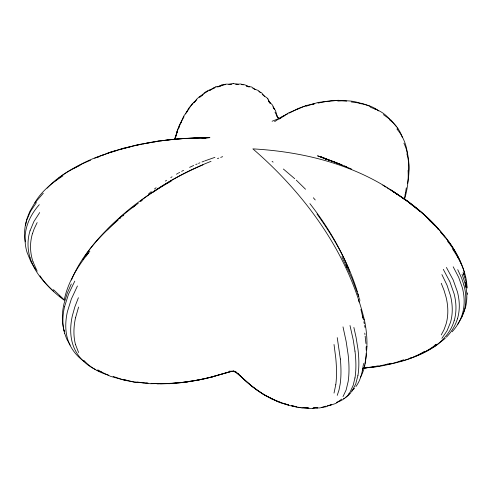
<?xml version="1.0" encoding="UTF-8"?>
<svg xmlns="http://www.w3.org/2000/svg" width="492" height="492" viewBox="0 0 492 492"><rect width="100%" height="100%" fill="white"/><g stroke="black" fill="none" stroke-linecap="round" stroke-linejoin="round"><path stroke-width="0.74" d="M366.811 349.418L366.835 346.276M366.177 353.25C365.925 361.602 364.504 370.162 360.322 377.505M408.655 171.708C409.553 161.997 408.12 152.04 403.926 143.19M366.552 353.945L364.966 363.563M335.759 384.769L334.019 393.077M404.307 199.248L405.482 192.987M355.925 386.577C360.882 379.929 362.444 371.509 363.502 363.483M405.211 194.672L406.306 187.821M362.456 370.046L362.672 368.692M354.953 377.918L353.194 385.261L350.003 392.29M407.585 183.43C409.449 173.664 409.682 163.405 406.859 153.799M357.905 375.562L355.698 384.067L351.645 391.761M174.783 139.685L177.483 129.98L181.677 121.346M64.403 299.161C68.283 281.203 78.468 265.36 89.839 251.227M175.158 137.963L175.429 136.739M75.54 317.795L78.603 307.045M64.624 306.405L68.579 294.05L74.778 281.141M176.935 132.311L179.488 124.845L184.1 116.672M175.22 138.707L177.243 131.155M404.695 198.67C407.376 189.531 408.698 179.949 408.059 170.423M465.352 307.894L462.013 316.516M364.264 366.066L364.627 364.83M174.574 139.451L177.317 131.911M454.147 320.759C449.46 336.897 435.168 348.115 420.199 354.345M32.54 233.429L34.194 228.762L37.164 222.605M457.443 318.761C455.371 325.698 451.447 332.002 446.416 337.186M30.043 230.81L33.886 221.554L39.692 212.55M463.894 311.854L461.674 317.58L457.732 324.351M27.331 217.735L29.704 211.677L33.917 204.321M26.648 220.355L30.547 211.283L36.445 202.55M178.651 128.412L179.451 126.309M180.515 123.51L183.688 116.167L188.885 109.07M71.469 280.071C81.094 256.227 98.96 236.787 118.092 220.096M337.235 395.371L338.976 390.131L340.175 384.006A66.777 20.898 76.5 0 0 340.366 359.006M78.406 297.728L74.815 306.99L72.33 315.882A66.924 43.314 -53.1 0 0 72.312 342.721C75.46 354.658 84.587 364.308 95.583 369.56M71.303 283.964L67.318 293.023L64.058 303.533A68.456 47.466 -47.1 0 0 64.04 330.372M185.521 113.923L188.743 108.209L192.962 103.689M77.441 285.981L71.334 299.056L67.447 311.522A67.078 44.698 -50.8 0 0 67.422 338.367C70.055 347.838 76.315 356.079 84.384 361.614M34.188 203.836C40.762 191.886 51.666 183.104 62.964 175.853M441.25 334.917L444.042 329.64L446.072 324.043A68.972 49.317 43.7 0 0 446.09 297.217L444.042 290.329L441.25 283.275M186.456 112.742L187.237 111.432M188.418 109.47L191.874 104.199L196.855 99.741M343.004 396.626L346.14 389.965L348.139 381.589A67.103 22.983 75.1 0 0 348.151 354.769L346.14 341.387L343.004 326.885M82.662 259.684L83.406 258.497M84.163 257.31L85.731 254.936M86.131 254.339C100.042 234.18 118.56 217.648 138.246 203.282M336.423 402.388C341.688 400.962 346.497 397.788 349.449 393.151M348.871 393.975L349.751 392.739M34.926 202.882L43.308 193.227M86.063 256.068L88.412 253.066M194.377 102.108L197.132 98.689L199.69 96.598M441.902 338.348L447.056 330.778L450.463 322.475A68.222 49.311 42.3 0 0 450.481 295.649L447.056 285.274L441.902 274.579M351.024 392.567L348.305 395.427L345.212 397.702M39.268 204.672C33.923 210.773 29.514 217.808 27.097 225.582A67.287 54.778 7.6 0 0 27.066 252.414L30.99 261.922L35.756 269.764M452.111 331.793C456.687 326.786 460.284 320.839 462.265 314.339A66.912 50.215 36.6 0 0 462.283 287.512L458.649 277.279L453.193 266.799M354.609 388.219L351.669 391.078M107.238 229.869C125.558 210.035 147.828 194.235 171.314 181.093M47.115 188.172C56.205 178.172 67.957 171.05 80.098 165.349M194.568 102.133L195.638 101.1M200.453 96.444L204.512 92.724L208.085 91.026M445.26 338.348L435.832 345.839L425.967 351.325M55.362 180.933L56.303 180.103M119.79 218.614L120.921 217.63M122.619 216.148L123.75 215.164M148.627 193.854L151.241 191.622M199.697 97.355L203.214 94.396M204.364 93.431L207.993 90.54L214.494 88.142M193.454 102.594L194.008 102.127M206.665 91.506L207.095 91.143M341.7 399.123L335.87 403.428L330.015 405.353M58.228 178.461C67.859 170.558 79.089 164.894 90.596 160.269M436.103 344.314C426.576 352.34 414.928 357.407 402.991 360.642M154.476 188.989L156.13 187.698M140.423 201.043C159.463 186.13 180.798 174.371 202.981 164.838M140.657 201.48L142.231 200.305M133.018 207.187L135.232 205.533M274.604 121.678L281.541 116.881L287.974 113.72M153.258 192.144L154.248 191.437M154.746 191.087L155.749 190.386M279.321 118.935L288.503 112.908L297.574 109.169M156.253 190.035L162.409 185.933M165.349 181.081L166.542 180.281M213.971 87.705L216.019 86.863M162.938 185.601L163.984 184.93M199.149 96.942L202.882 94.612M209.893 90.239L214.358 87.459M164.512 184.598C179.193 175.324 194.875 167.704 211.019 161.339M74.538 168.043C85.245 161.296 97.115 156.622 109.187 152.95M170.81 177.563L172.046 176.8M424.664 351.245C413.877 358.022 401.54 361.915 389.086 364.221M435.014 345.04L436.312 344.265M176.456 174.205L177.729 173.479M178.375 173.123L179.666 172.409M281.941 117.096L279.241 118.554L279.942 118.197M283.287 116.364L284.634 115.638M289.351 113.086L298.023 108.554L304.277 106.266M181.616 171.357L183.584 170.33M343.521 398.618L344.375 398.182M331.547 404.326L325.975 406.786L321.873 407.462M296.854 109.525L305.975 105.602L313.859 103.769M189.592 167.354L193.682 165.472M94.661 158.252L111.235 151.844L132.785 146.185M209.475 90.417L211.554 89.507M217.421 86.93L222.31 84.833L225.256 84.655M205.496 92.164L206 91.942M422.948 352.684L424.172 352.155M221.634 85.079L221.966 84.938M195.742 164.562L197.132 163.971M97.57 157.335L99.661 156.456M280.631 117.877L281.313 117.594L272.094 121.247M102.447 155.287L104.415 154.463M198.522 163.387L199.918 162.809M419.596 354.609L413.92 356.798M202.021 161.966L204.143 161.142M217.433 158.621L218.737 158.117M106.413 153.67L108.455 152.895M204.85 160.872L214.912 157.354M109.144 152.649L123.707 148.166L139.605 144.642M220.699 157.379L222.667 156.671M325.827 406.164L319.991 407.923L313.847 407.96M403.655 359.775C392.524 364.092 380.747 366.601 368.865 367.61M217.968 86.918L225.914 84.126L231.818 84.255M306.129 106.204L318.004 102.447L327.155 101.432M409.934 358.121L411.945 357.475M110.626 152.495L116.395 150.657M119.279 149.74L121.444 149.051M122.17 148.818L137.268 144.833L152.409 142.194M231.547 371.196L210.416 377.407L193.516 380.986L186.622 381.97M231.775 371.189L212.034 376.94M363.631 368.225L377.764 366.423L391.122 363.237M385.58 364.713L387.456 364.209M400.9 361.196L402.296 360.827M136.364 145.318L139.23 144.617M139.943 144.445L159.672 140.964L178.713 138.824L193.897 138.074M182.796 382.296L199.358 379.861M197.993 380.175L213.048 376.706M323.97 101.789L331.725 100.534L338.773 100.62M311.393 104.63L314.327 103.966M317.992 103.142L325.31 101.487M305.28 106.008L306.264 105.786M233.202 83.542L238.356 84.396M143.301 143.861L146.997 143.08M147.735 142.926L158.338 141.044L171.603 139.605M232.673 371.152L205.023 378.711L190.207 381.355M364.031 368.127L375.384 366.374M215.588 86.949L220.373 86.02M228.798 84.39L233.429 83.492M373.453 366.749L378.311 365.802M302.98 407.579L309.659 408.483L313.269 408.262M386.866 364.609L388.342 364.351M312.58 408.385L316.946 407.622M327.112 405.857L330.913 405.193M188.719 381.608L179.672 382.905L169.205 383.366M327.149 101.598L338.109 100.282L346.7 101.075M153.873 141.96L159.008 141.142M160.478 140.915L170.902 139.513L183.891 138.578M363.643 367.739L367.383 367.247M180.521 382.573L169.476 383.698L156.604 383.52M204.721 137.994L206 137.865M173.073 139.464L185.386 138.375L209.924 137.631M170.269 383.502L160.939 383.92L151.05 383.329M171.413 383.397L175.306 383.028M177.495 382.825L187.969 381.841M204.254 137.963L208.319 137.723M207.101 137.594L201.855 137.951L204.795 137.815M364.264 367.954L366.577 367.801M184.949 138.51L195.908 137.969M235.699 84.23L240.926 84.015L243.146 84.821M195.429 138.012L209.697 137.698M337.807 101.051C345.519 100.552 353.594 100.436 360.808 103.615M137.034 382.001L150.134 383.711L165.503 383.502M156.979 383.803L158.75 383.742M175.318 383.151L176.751 383.102M308.908 407.886L302.279 408.04L298.09 407.192M313.484 407.739L317.297 407.61M194.088 138L206.277 137.785M229.727 371.226L230.25 371.226M291.535 405.746L297.199 407.327L301.264 407.585M302.746 407.628L307.93 407.782M147.643 383.231L134.328 382.13L123.652 379.553M316.707 408.04L317.549 408.071M241.615 84.624L244.727 84.759L249.432 86.998M298.441 407.493L299.044 407.517M229.217 371.196L234.407 371.552M139.808 382.518L143.553 382.788M146.555 383.004L148.049 383.114M137.557 382.358L134.593 382.069M351.263 101.949L362.327 103.461L370.341 106.413M134.002 382.007L124.064 380.156L113.092 376.423M297.07 406.749L288.829 405.463L271.572 398.944L266.381 395.882M126.038 380.187L122.668 379.615M359.178 103.431C366.116 104.464 373.17 106.438 378.705 110.94M246.535 86.014L251.738 87.041L255.434 89.673M122.078 379.51L110.663 376.405L100.983 371.737M288.755 404.959L281.418 403.126L265.145 395.507L252.525 386.853L235.367 371.485M291.627 405.648L296.651 406.853M232.224 371.177L236.486 372.315M281.313 402.807L277.605 401.644L262.334 393.809L250.33 385.064L235.078 371.417M282.777 403.225L288.613 404.91M108.726 375.248C99.47 372.524 90.583 367.813 84.07 360.574M322.734 157.686L341.657 164.783M246.603 86.118L248.675 86.893M252.827 88.449L258.362 90.522L260.526 92.724M374.603 108.861C380.476 110.946 385.869 114.531 389.762 119.439M370.464 107.287L375.833 109.322M322.641 157.686L327.34 159.568M342.272 165.06L317.537 155.798L322.611 157.76M319.523 156.376L335.126 162.194L351.632 169.107M344.474 165.933L346.645 166.831M99.076 371.159L100.11 371.589M320.261 156.462L328.988 160.281M324.265 158.455L325.901 159.18M97.053 370.267L98.56 370.943M258.835 91.475L261.633 92.834L264.536 96.414M261.787 393.126L257.187 390.365L246.381 381.62L238.177 373.92L238.675 374.301L233.208 370.525M263.097 393.914L265.071 395.094M97.816 369.836L102.256 372.499M391.558 190.367L407.788 201.277L419.965 211.462M387.155 187.581C347.051 162.6 299.653 151.511 252.87 148.873C304.782 193.663 347.961 252.47 364.344 319.837M396.294 193.614C408.612 201.302 420.279 210.201 430.143 220.902M382.819 185.133L386.023 187.157M387.235 187.919L389.233 189.174M390.353 189.881L398.446 194.973M383.36 114.611L391.017 120.122L396.663 126.868M390.224 189.352L399.879 195.951M387.641 187.901L391.035 190.127M391.644 190.545L399.713 196.074M400.771 196.8C413.151 204.986 425.02 214.155 434.854 225.342M405.033 199.715L407.112 201.142M393.538 191.862L394.775 192.735M262.218 94.489L267.144 97.988L267.992 99.095M63.942 300.015C54.772 293.244 46.303 285.317 39.957 275.791M272.094 161.351L273.115 162.12M402.302 197.766L404.104 199.125M409.498 203.196C421.798 212.15 433.593 222.095 442.806 234.29M59.341 295.907L60.553 296.842M283.38 169.027L294.708 178.701M389.707 119.943C395.66 124.384 400.174 130.663 402.474 137.717M64.655 300.218L53.468 289.628M53.585 291.172C43.253 282.107 34.102 270.969 30.043 257.636M296.289 180.158L305.532 189.242M432.4 223.214C441.564 231.8 449.873 241.517 455.684 252.716M429.153 220.145L434.092 224.819M268.398 100.786L272.531 105.11L274.155 108.763M440.586 232.267C449.042 241.332 456.533 251.59 460.936 263.263M313.349 197.772L315.243 199.961M268.73 101.61L270.126 103.345M272.925 106.807L275.514 110.589L277.47 117.25M437.536 228.503L438.384 229.567M447.572 241.308C455.143 250.711 461.613 261.326 464.503 273.152M309.898 203.639C325.618 223.7 339.099 245.643 348.803 269.247M396.89 128.99C403.016 136.118 406.743 145.152 407.425 154.519M279.032 118.953L277.014 116.21L278.134 118.012L274.997 112.164M317.014 214.038C334.203 237.771 348.736 263.761 357.407 291.848M444.005 235.908L444.774 236.984M70.122 345.107L66.605 338.736L64.624 333.232M452.597 249.1C460.297 260.422 466.76 273.374 466.957 287.34M446.416 267.445L453.15 279.88L457.443 291.934A67.256 49.587 39.5 0 1 457.468 318.773M443.292 269.333L449.922 281.83L454.147 293.933A67.668 49.397 41 0 1 454.165 320.766M397.327 127.957L397.954 129.076M267.832 98.8L270.17 103.148M37.164 271.184L33.038 261.83M457.732 269.653L461.674 278.269L463.894 285.028M455.961 253.263L456.514 254.364M78.603 352.543L75.54 344.621M341.86 256.738L351.817 278.097L358.711 296.412M346.097 265.539L347.112 267.642M457.289 256.018L458.021 257.667M462.013 274.106L465.352 284.21M349.068 269.899L349.849 271.855M463.095 272.334L465.906 281.504L467.08 288.054M359.351 298.392L359.959 300.36M273.97 108.178L274.425 109.648M64.058 330.36L64.483 331.774M357.973 293.761L359.037 297.549M350.003 325.526L353.194 339.763L354.953 351.091M358.557 299.868L359.099 302.07M360.9 309.406L363.447 319.868M362.518 316.012L362.998 317.949M353.871 327.432L356.091 337.444L357.905 348.736A68.523 26.451 72.8 0 1 357.918 375.581M363.871 321.768L364.264 323.65M337.235 337.641L340.353 358.994M364.627 325.513L364.966 327.358M465.192 276.418L465.371 277.5M464.005 274.727L463.833 273.644L464.067 275.108M465.229 282.402L465.463 283.859M465.696 285.317L466.047 287.506M334.019 344.498L335.759 357.936A67.041 19.963 77.3 0 1 335.772 384.799M364.8 333.121L364.978 334.615M365.15 336.11L365.925 343.533M366.122 346.872L366.208 350.113M467.4 292.869L467.4 294.45M364.406 319.855A78.425 36.734 68 0 1 366.866 347.081M366.669 350.089A78.425 36.734 68 0 1 366.368 352.992M465.364 284.21A66.82 50.953 33.5 0 1 465.364 307.9M25.615 225.471A66.949 54.145 13.5 0 1 25.842 223.909M25.928 223.386A66.949 54.145 13.5 0 1 27.306 217.722M30.012 257.642A68.277 55.713 3.7 0 1 30.018 230.803M354.978 351.103A67.871 25.221 73.6 0 1 354.972 377.948M322.389 157.28A122.785 97.152 -23.8 0 1 323.404 157.748M25.326 241.855A66.918 54.268 11.5 0 1 26.617 220.348M33.019 261.836A69.224 56.512 1.8 0 1 32.503 233.423M64.6 333.25A67.828 46.426 -48.4 0 1 64.6 306.411M75.528 344.634A67.06 42.718 -54.2 0 1 75.528 317.801M463.913 285.028A66.955 50.67 35 0 1 463.913 311.867"/></g></svg>
